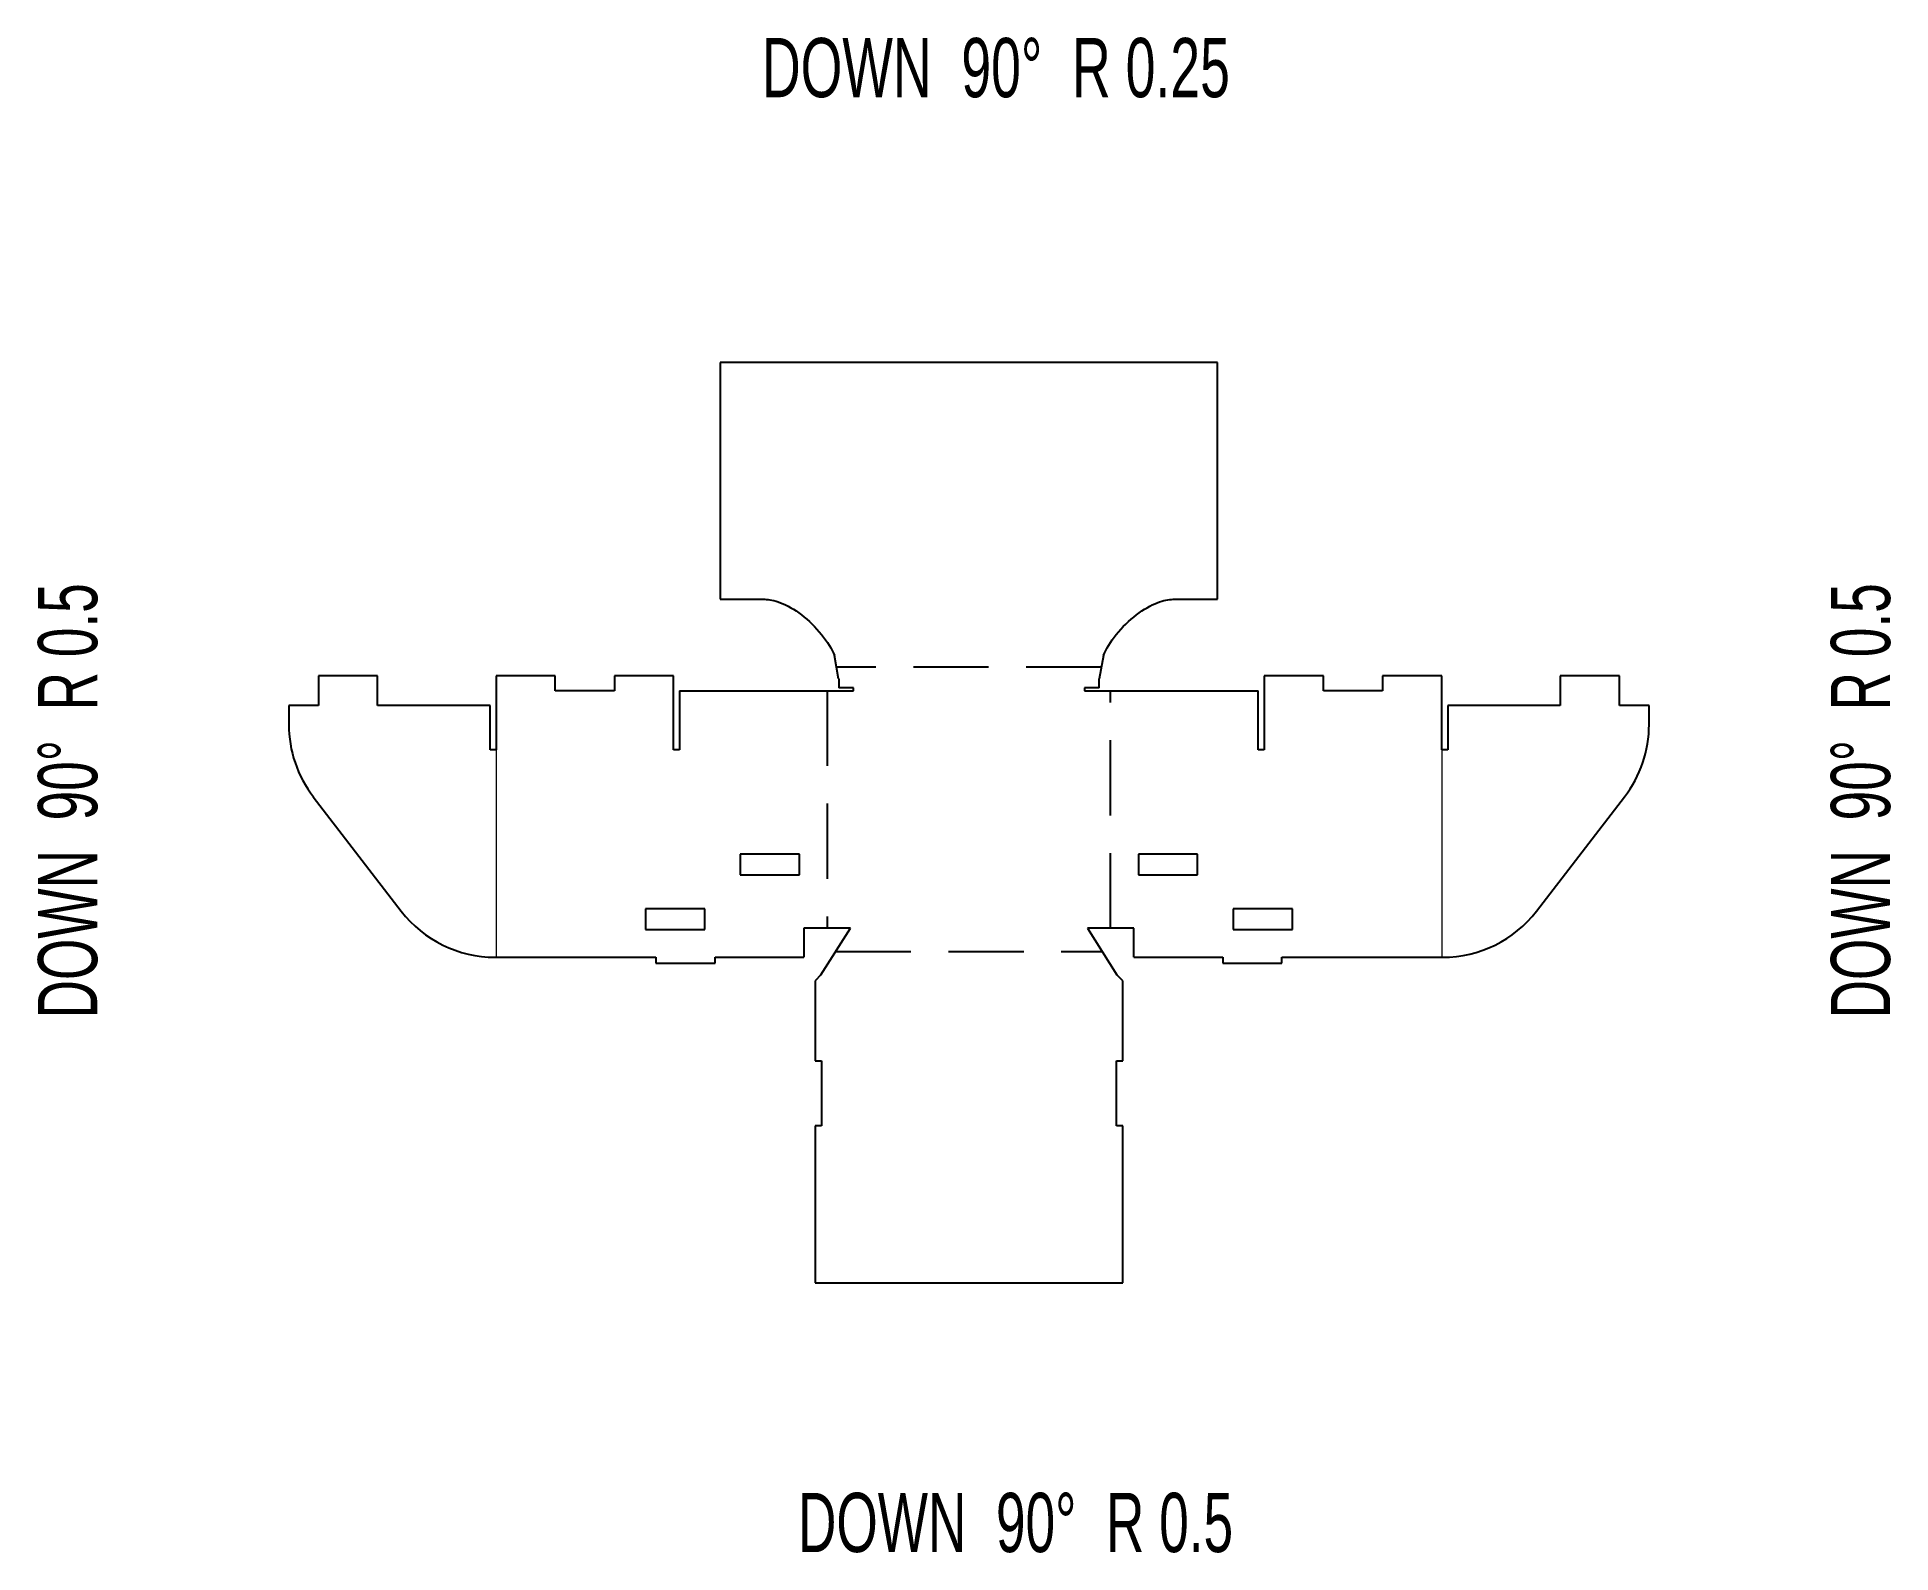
# Model space of a CAD drawing. Header units: millimetres. Extents: x 0 to 126, y 0 to 135.
# Drawn here: x 94.56 to 125.87, y 109 to 134.6 of the extents above; entities outside this region: 2.
import ezdxf

# ---------------------------------------------------------------- set-up
doc = ezdxf.new("R2010")
doc.units = ezdxf.units.MM
doc.linetypes.add('CENTERX2', pattern=[20.32, 12.7, -2.54, 2.54, -2.54])
doc.linetypes.add('HIDDEN', pattern=[1.905, 1.27, -0.635])
doc.styles.add('SLDTEXTSTYLE0', font='TXT', dxfattribs={"width": 0.671875})
doc.styles.add('SLDTEXTSTYLE1', font='TXT', dxfattribs={"width": 0.676471})
doc.styles.add('SLDTEXTSTYLE2', font='TXT', dxfattribs={"width": 0.7})

msp = doc.modelspace()

# ---------------------------------------------------------------- linework, layer by layer
at = {"color": 7, "linetype": 'Continuous', "lineweight": 25}
for p, q in [((106.101, 129.106), (106.101, 125.106)), ((114.501, 129.106), (106.101, 129.106)), ((114.501, 125.106), (114.501, 129.106)), ((106.101, 125.106), (106.851, 125.106)), ((113.751, 125.106), (114.501, 125.106)), ((108.099, 123.762), (108.03, 124.156)), ((112.571, 124.156), (112.502, 123.762)), ((99.314, 123.812), (99.314, 123.312)), ((100.314, 123.812), (99.314, 123.812)), ((100.314, 123.312), (100.314, 123.812)), ((102.314, 123.812), (102.314, 122.562)), ((103.314, 123.812), (102.314, 123.812)), ((103.314, 123.562), (103.314, 123.812)), ((104.314, 123.812), (104.314, 123.562)), ((105.314, 123.812), (104.314, 123.812)), ((105.314, 122.562), (105.314, 123.812)), ((108.101, 123.762), (108.101, 123.612)), ((112.501, 123.612), (112.501, 123.762)), ((115.288, 123.812), (115.288, 122.562)), ((116.288, 123.812), (115.288, 123.812)), ((116.288, 123.562), (116.288, 123.812)), ((117.288, 123.812), (117.288, 123.562)), ((118.288, 123.812), (117.288, 123.812)), ((118.288, 122.562), (118.288, 123.812)), ((120.288, 123.812), (120.288, 123.312)), ((121.288, 123.812), (120.288, 123.812)), ((121.288, 123.312), (121.288, 123.812)), ((104.314, 123.562), (103.314, 123.562)), ((105.414, 123.562), (105.414, 122.562)), ((105.414, 123.562), (108.351, 123.562)), ((108.351, 123.612), (108.101, 123.612)), ((108.351, 123.562), (108.351, 123.612)), ((112.501, 123.612), (112.251, 123.612)), ((112.251, 123.612), (112.251, 123.562)), ((112.251, 123.562), (115.188, 123.562)), ((115.188, 122.562), (115.188, 123.562)), ((117.288, 123.562), (116.288, 123.562)), ((98.814, 123.312), (98.814, 122.992)), ((99.314, 123.312), (98.814, 123.312)), ((102.214, 123.312), (100.314, 123.312)), ((102.214, 122.562), (102.214, 123.312)), ((118.388, 123.312), (118.388, 122.562)), ((120.288, 123.312), (118.388, 123.312)), ((121.788, 123.312), (121.288, 123.312)), ((121.788, 122.992), (121.788, 123.312)), ((102.314, 122.562), (102.214, 122.562)), ((105.414, 122.562), (105.314, 122.562)), ((115.288, 122.562), (115.188, 122.562)), ((118.388, 122.562), (118.288, 122.562)), ((99.228, 121.773), (100.713, 119.843)), ((119.888, 119.843), (121.373, 121.773)), ((106.439, 120.802), (106.439, 120.452)), ((107.439, 120.802), (106.439, 120.802)), ((107.439, 120.452), (107.439, 120.802)), ((113.163, 120.802), (113.163, 120.452)), ((114.163, 120.802), (113.163, 120.802)), ((114.163, 120.452), (114.163, 120.802)), ((106.439, 120.452), (107.439, 120.452)), ((113.163, 120.452), (114.163, 120.452)), ((104.839, 119.882), (104.839, 119.532)), ((105.839, 119.882), (104.839, 119.882)), ((105.839, 119.532), (105.839, 119.882)), ((114.763, 119.882), (114.763, 119.532)), ((115.763, 119.882), (114.763, 119.882)), ((115.763, 119.532), (115.763, 119.882)), ((104.839, 119.532), (105.839, 119.532)), ((107.514, 119.552), (107.514, 119.062)), ((108.301, 119.552), (107.514, 119.552)), ((107.801, 118.765), (108.301, 119.552)), ((113.088, 119.552), (112.301, 119.552)), ((112.301, 119.552), (112.801, 118.765)), ((113.088, 119.062), (113.088, 119.552)), ((114.763, 119.532), (115.763, 119.532)), ((102.298, 119.062), (105.014, 119.062)), ((105.014, 119.062), (105.014, 118.962)), ((106.014, 119.062), (107.514, 119.062)), ((106.014, 118.962), (106.014, 119.062)), ((113.088, 119.062), (114.588, 119.062)), ((114.588, 119.062), (114.588, 118.962)), ((115.588, 119.062), (118.303, 119.062)), ((115.588, 118.962), (115.588, 119.062)), ((105.014, 118.962), (106.014, 118.962)), ((107.801, 118.765), (107.701, 118.665)), ((107.701, 118.665), (107.701, 117.315)), ((112.901, 118.665), (112.801, 118.765)), ((112.901, 117.315), (112.901, 118.665)), ((114.588, 118.962), (115.588, 118.962)), ((107.701, 117.315), (107.811, 117.315)), ((107.811, 117.315), (107.811, 116.215)), ((112.791, 117.315), (112.901, 117.315)), ((112.791, 116.215), (112.791, 117.315)), ((107.701, 116.215), (107.701, 113.565)), ((107.811, 116.215), (107.701, 116.215)), ((112.901, 116.215), (112.791, 116.215)), ((112.901, 113.565), (112.901, 116.215)), ((107.701, 113.565), (112.901, 113.565))]:
    msp.add_line(p, q, dxfattribs=at)
at = {"color": 7, "linetype": 'HIDDEN'}
for p, q in [((112.537, 123.959), (108.064, 123.959)), ((107.907, 123.562), (107.907, 119.552)), ((112.694, 119.552), (112.694, 123.562)), ((108.051, 119.159), (112.551, 119.159))]:
    msp.add_line(p, q, dxfattribs=at)
at = {"color": 7, "linetype": 'CENTERX2', "lineweight": 18}
for p, q in [((102.314, 122.562), (102.314, 119.062)), ((118.288, 122.562), (118.288, 119.062))]:
    msp.add_line(p, q, dxfattribs=at)
at = {"color": 7, "linetype": 'Continuous', "lineweight": 25}
for centre, start, end in [((100.814, 122.992), 180, 217.5686), ((119.788, 122.992), 322.4314, 0), ((102.298, 121.062), 217.5686, 270), ((118.303, 121.062), 270, 322.4314)]:
    msp.add_arc(centre, 2, start, end, dxfattribs=at)
for points in [[(106.851, 125.106), (106.923, 125.106), (107.014, 125.09), (107.228, 125.006), (107.35, 124.937), (107.594, 124.75), (107.714, 124.633), (107.909, 124.39), (107.983, 124.266), (108.03, 124.156)], [(112.571, 124.156), (112.618, 124.266), (112.692, 124.39), (112.887, 124.633), (113.007, 124.75), (113.251, 124.937), (113.373, 125.006), (113.587, 125.09), (113.678, 125.106), (113.751, 125.106)]]:
    msp.add_open_spline(points, degree=3, knots=[0, 0, 0, 0, 0.25, 0.25, 0.5, 0.5, 0.75, 0.75, 1, 1, 1, 1], dxfattribs=at)

# ---------------------------------------------------------------- texts
at = {"color": 7, "linetype": 'Continuous', "lineweight": 0, "char_height": 1, "attachment_point": 2}
for s, insert, style in [('DOWN  90°  R 0.25', (110.757, 134.585), 'SLDTEXTSTYLE1'), ('DOWN  90°  R 0.5', (111.088, 110.018), 'SLDTEXTSTYLE0')]:
    msp.add_mtext(s, dxfattribs=dict(at, insert=insert, style=style))
at = {"color": 7, "linetype": 'Continuous', "lineweight": 0, "char_height": 1, "attachment_point": 2, "rotation": 90, "style": 'SLDTEXTSTYLE0'}
for insert in [(94.578, 121.703), (124.858, 121.703)]:
    msp.add_mtext('DOWN  90°  R 0.5', dxfattribs=dict(at, insert=insert))
at = {"color": 7, "linetype": 'Continuous', "char_height": 3.633, "attachment_point": 1, "style": 'SLDTEXTSTYLE2'}
for s, insert in [('SOLIDWORKS Educational Product.', (0, 10.133)), ('For Instructional Use Only.', (0, 4.683))]:
    msp.add_mtext(s, dxfattribs=dict(at, insert=insert))

doc.saveas('drawing.dxf')
